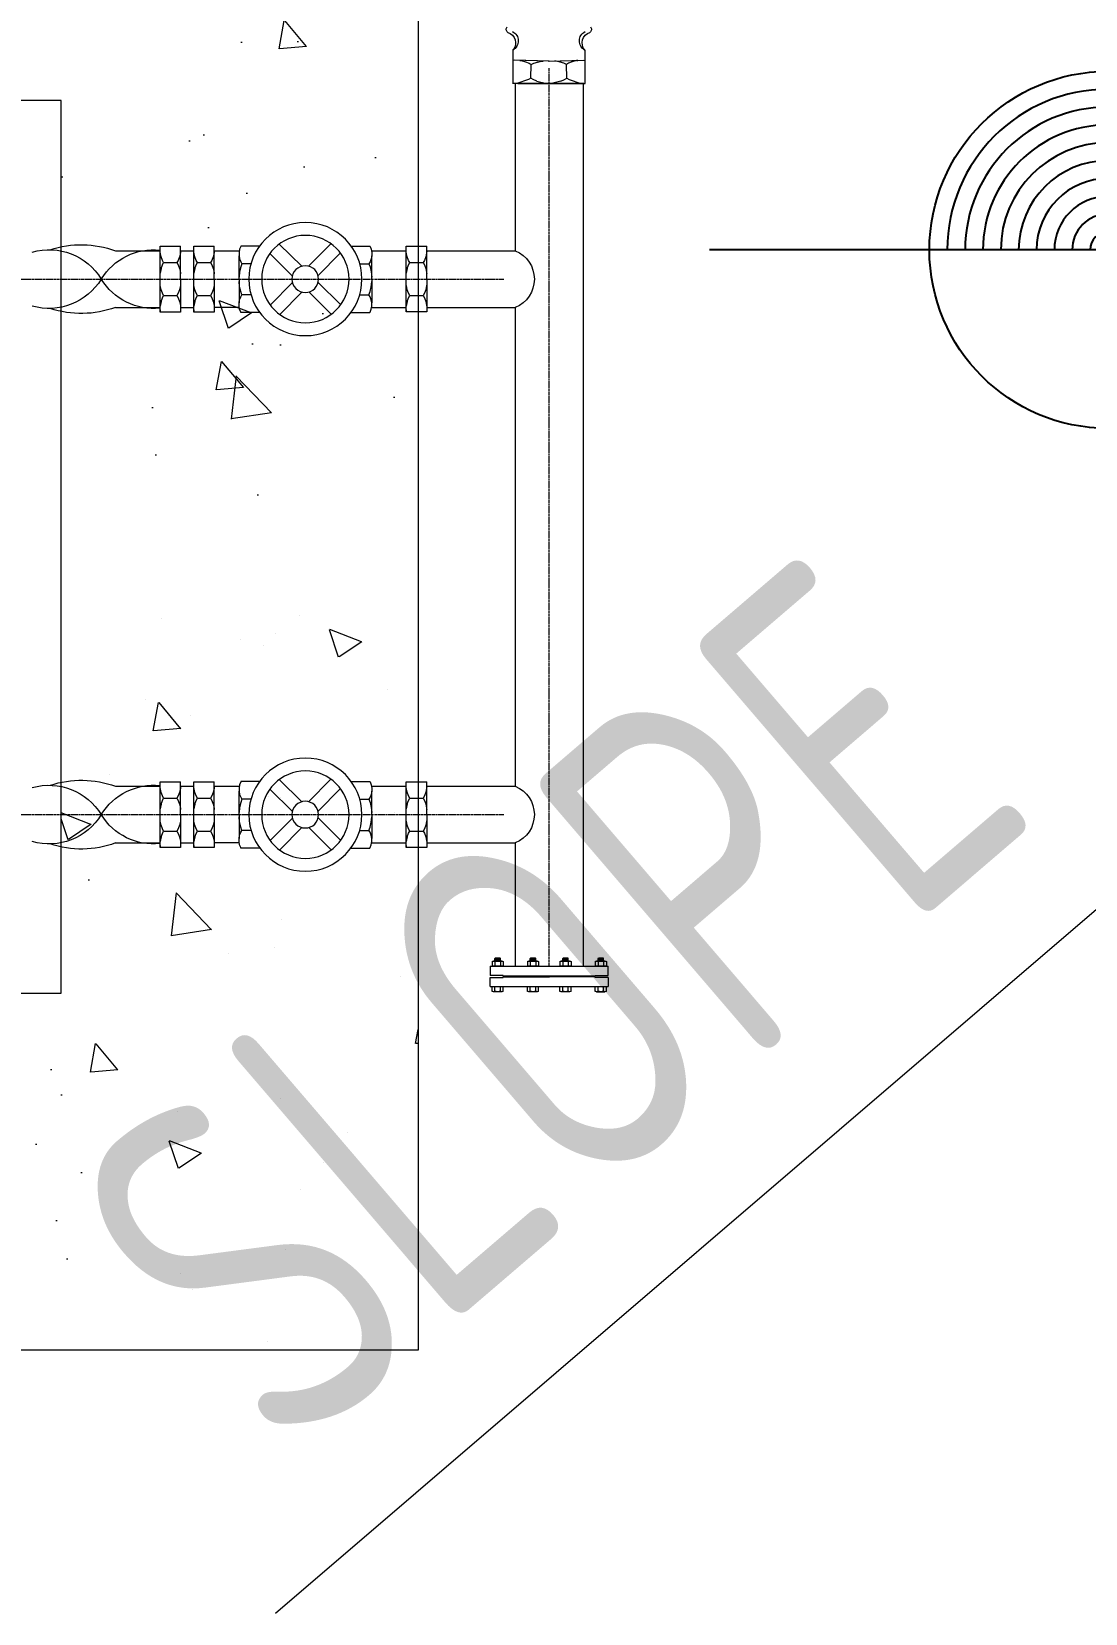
# Model space of a CAD drawing. Header units: millimetres. Extents: x -8913 to 62688, y -13000 to 43000.
# Drawn here: x 1201 to 1791, y 26848 to 27734 of the extents above; entities that cross this region are included whole.
import ezdxf

# ---------------------------------------------------------------- set-up
doc = ezdxf.new("R2010")
doc.units = ezdxf.units.MM
doc.header["$MEASUREMENT"] = 0
doc.linetypes.add('1735 X DT-5BR-GFP-Ext$0$C_CENTER_L', pattern=[2, 1.25, -0.25, 0.25, -0.25])
doc.linetypes.add('1735 X DT-5BR-GFP-Ext$0$CENTER', pattern=[2, 1.25, -0.25, 0.25, -0.25])
doc.layers.add('0 - Text mep', color=251, linetype='Continuous')
for name, color, linetype, lineweight in [('1735 X DT-5BR-GFP-Ext$0$MEP', 8, 'Continuous', 0), ('W--ELE-1', 2, 'Continuous', 25), ('Z--X-REF', 7, 'Continuous', 0)]:
    doc.layers.add(name, color=color, linetype=linetype, lineweight=lineweight)
doc.styles.add('ARIAL', font='swiss.ttf')
doc.styles.add('ISO', font='isocp2.shx', dxfattribs={"width": 0.8})
doc.dimstyles.new('A&B DIM', dxfattribs={"dimtxt": 250, "dimasz": 250, "dimexe": 100, "dimexo": 100, "dimgap": 0, "dimtad": 0, "dimdec": 0, "dimzin": 12, "dimdsep": 46, "dimtxsty": 'ARIAL', "dimcen": 0, "dimdle": 100, "dimclrd": 11, "dimclre": 11, "dimclrt": 7, "dimadec": 0, "dimazin": 0, "dimtfac": 1, "dimtdec": 0, "dimtmove": 1, "dimatfit": 2, "dimfxl": 1, "dimtvp": 0.75, "dimtolj": 1, "dimtzin": 12, "dimlwd": 18, "dimlwe": 18, "dimarcsym": 0})

# ---------------------------------------------------------------- blocks, each defined once
blk = doc.blocks.new('Lvl-plan-50sc-old')
at = {"layer": 'W--ELE-1', "color": 1}
for p, q in [((22.25, 211.11), (22.25, -67.86)), ((583, 71.62), (-117.23, 71.62))]:
    blk.add_line(p, q, dxfattribs=at)
blk.add_circle((22.25, 71.62), 62.5, dxfattribs=at)
for radius, start, end in [(56.25, 90, 180), (50, 90, 180), (43.75, 90, 180), (37.5, 90, 180), (31.25, 90, 180), (25, 90, 180), (18.75, 90, 180), (12.5, 90, 180), (6.25, 90, 180), (56.25, 270, 0), (50, 270, 0), (43.75, 270, 0), (37.5, 270, 0), (31.25, 270, 0), (25, 270, 0), (18.75, 270, 0), (12.5, 270, 0), (6.25, 270, 0)]:
    blk.add_arc((22.25, 71.62), radius, start, end, dxfattribs=at)
at = {"layer": 'W--ELE-1', "style": 'ISO', "width": 0.75}
for tag, p in [('LEVEL', (166.22, 92.64)), ('FLOOR', (166.22, -74.14))]:
    blk.add_attdef(tag, p, '', height=125, dxfattribs=at)
blk = doc.blocks.new('1735 X DT-5BR-GFP-Ext$0$A$C2E124A96')
for p, q in [((33.11, 0), (-33.11, 0)), ((-32.01, 2.52), (-32.01, 0.23)), ((-31.23, 2.76), (-26.56, 2.76)), ((-30.45, 4.32), (-30.17, 4.61)), ((-30.45, 2.76), (-30.45, 4.32)), ((-27.34, 4.32), (-30.45, 4.32)), ((-27.34, 3.81), (-30.45, 3.81)), ((-27.34, 3.31), (-30.45, 3.31)), ((-27.34, 2.8), (-30.45, 2.8)), ((-30.45, 2.52), (-30.45, 0.23)), ((-27.63, 4.61), (-30.17, 4.61)), ((-27.63, 4.07), (-30.17, 4.07)), ((-27.63, 3.56), (-30.17, 3.56)), ((-27.63, 3.05), (-30.17, 3.05)), ((-27.34, 4.32), (-27.63, 4.61)), ((-27.34, 2.76), (-27.34, 4.32)), ((-27.34, 2.52), (-27.34, 0.23)), ((-25.79, 2.52), (-25.79, 0.23)), ((-12.22, 2.52), (-12.22, 0.23)), ((-11.44, 2.76), (-6.77, 2.76)), ((-10.66, 4.32), (-10.38, 4.61)), ((-7.55, 4.32), (-10.66, 4.32)), ((-10.66, 2.76), (-10.66, 4.32)), ((-7.55, 3.81), (-10.66, 3.81)), ((-7.55, 3.31), (-10.66, 3.31)), ((-7.55, 2.8), (-10.66, 2.8)), ((-10.66, 2.52), (-10.66, 0.23)), ((-7.84, 4.61), (-10.38, 4.61)), ((-7.84, 4.07), (-10.37, 4.07)), ((-7.84, 3.56), (-10.37, 3.56)), ((-7.84, 3.05), (-10.37, 3.05)), ((-7.55, 4.32), (-7.84, 4.61)), ((-7.55, 2.76), (-7.55, 4.32)), ((-7.55, 2.52), (-7.55, 0.23)), ((-5.99, 2.52), (-5.99, 0.23)), ((5.99, 2.52), (5.99, 0.23)), ((6.77, 2.76), (11.44, 2.76)), ((7.55, 4.32), (7.84, 4.61)), ((10.66, 4.32), (7.55, 4.32)), ((7.55, 2.76), (7.55, 4.32)), ((10.66, 3.81), (7.55, 3.81)), ((10.66, 3.31), (7.55, 3.31)), ((10.66, 2.8), (7.55, 2.8)), ((7.55, 2.52), (7.55, 0.23)), ((10.38, 4.61), (7.84, 4.61)), ((10.37, 4.07), (7.84, 4.07)), ((10.37, 3.56), (7.84, 3.56)), ((10.37, 3.05), (7.84, 3.05)), ((10.66, 4.32), (10.38, 4.61)), ((10.66, 2.76), (10.66, 4.32)), ((10.66, 2.52), (10.66, 0.23)), ((12.22, 2.52), (12.22, 0.23)), ((25.78, 2.52), (25.78, 0.23)), ((26.56, 2.76), (31.23, 2.76)), ((26.56, 0), (31.23, 0)), ((27.34, 4.32), (27.63, 4.61)), ((27.34, 2.76), (27.34, 4.32)), ((30.45, 4.32), (27.34, 4.32)), ((30.45, 3.81), (27.34, 3.81)), ((30.45, 3.31), (27.34, 3.31)), ((30.45, 2.8), (27.34, 2.8)), ((27.34, 2.52), (27.34, 0.23)), ((30.17, 4.61), (27.63, 4.61)), ((30.16, 4.07), (27.63, 4.07)), ((30.16, 3.56), (27.63, 3.56)), ((30.16, 3.05), (27.63, 3.05)), ((30.45, 4.32), (30.17, 4.61)), ((30.45, 2.76), (30.45, 4.32)), ((30.45, 2.52), (30.45, 0.23)), ((32.01, 2.52), (32.01, 0.23)), ((33.11, 0), (33.11, -5.26)), ((-25.76, 0), (-33.11, 0)), ((-33.11, -5.26), (-33.11, 0)), ((-25.75, -5.26), (-33.11, -5.26)), ((-33.11, -6.43), (-25.75, -6.43)), ((-33.11, -6.43), (-33.11, -11.49)), ((-31.23, 0), (-26.56, 0)), ((-25.75, -5.65), (-25.75, -5.26)), ((-25.75, -5.65), (-0.16, -5.65)), ((-0.16, -5.65), (-25.75, -5.65)), ((-25.75, -6.04), (-0.16, -6.04)), ((-25.75, -6.43), (-25.75, -6.04)), ((-11.44, 0), (-6.77, 0)), ((-0.16, -5.65), (25.78, -5.65)), ((25.78, -6.04), (-0.16, -6.04)), ((6.77, 0), (11.44, 0)), ((25.78, -5.65), (25.78, -5.26)), ((25.78, -5.26), (33.11, -5.26)), ((25.78, -6.43), (25.78, -6.04)), ((33.11, -6.43), (25.78, -6.43)), ((33.11, -11.49), (33.11, -6.43)), ((-0.16, -11.49), (-33.11, -11.49)), ((-32.01, -14.13), (-32.01, -11.49)), ((-26.56, -14.36), (-31.23, -14.36)), ((-30.45, -14.13), (-30.45, -11.49)), ((-27.34, -14.13), (-27.34, -11.49)), ((-25.78, -14.13), (-25.78, -11.49)), ((-12.22, -14.13), (-12.22, -11.49)), ((-11.44, -14.36), (-6.77, -14.36)), ((-10.66, -14.13), (-10.66, -11.49)), ((-7.55, -14.13), (-7.55, -11.49)), ((-5.99, -14.13), (-5.99, -11.49)), ((33.11, -11.49), (-0.16, -11.49)), ((5.99, -14.13), (5.99, -11.49)), ((6.77, -14.36), (11.44, -14.36)), ((7.55, -14.13), (7.55, -11.49)), ((10.66, -14.13), (10.66, -11.49)), ((12.22, -14.13), (12.22, -11.49)), ((25.78, -14.13), (25.78, -11.49)), ((26.56, -14.36), (31.23, -14.36)), ((27.34, -14.13), (27.34, -11.49)), ((30.45, -14.13), (30.45, -11.49)), ((32.01, -14.13), (32.01, -11.49))]:
    blk.add_line(p, q)
for centre, radius, start, end in [((-31.23, 1.34), 1.42, 56.68006, 123.32007), ((-31.23, 1.42), 1.42, 236.68006, 303.32007), ((-28.9, -2.56), 5.32, 72.98037, 107.01978), ((-28.9, 5.32), 5.32, 252.98037, 287.01978), ((-26.56, 1.34), 1.42, 56.68006, 123.32007), ((-26.56, 1.42), 1.42, 236.68006, 303.32007), ((-26.56, 1.42), 1.42, 236.68006, 296.56903), ((-11.44, 1.34), 1.42, 56.68006, 123.32007), ((-11.44, 1.42), 1.42, 236.68006, 303.32007), ((-9.11, -2.56), 5.32, 72.98037, 107.01978), ((-9.11, 5.32), 5.32, 252.98037, 287.01978), ((-6.77, 1.34), 1.42, 56.68006, 123.32007), ((-6.77, 1.42), 1.42, 236.68006, 303.32007), ((6.77, 1.34), 1.42, 56.68006, 123.32007), ((6.77, 1.42), 1.42, 236.68006, 303.32007), ((9.11, -2.56), 5.32, 72.98037, 107.01978), ((9.11, 5.32), 5.32, 252.98037, 287.01978), ((11.44, 1.34), 1.42, 56.68006, 123.32007), ((11.44, 1.42), 1.42, 236.68006, 303.32007), ((26.56, 1.34), 1.42, 56.68006, 123.32007), ((26.56, 1.42), 1.42, 236.68006, 303.32007), ((28.9, -2.56), 5.32, 72.98037, 107.01978), ((28.9, 5.32), 5.32, 252.98037, 287.01978), ((31.23, 1.34), 1.42, 56.68006, 123.32007), ((31.23, 1.42), 1.42, 236.68006, 303.32007), ((-31.23, -12.94), 1.42, 236.68006, 303.32007), ((-28.9, -9.04), 5.32, 252.98043, 287.01978), ((-26.56, -12.94), 1.42, 236.68006, 303.32007), ((-11.44, -12.94), 1.42, 236.68006, 303.32007), ((-9.11, -9.04), 5.32, 252.98037, 287.01978), ((-6.77, -12.94), 1.42, 236.68006, 303.32007), ((6.77, -12.94), 1.42, 236.68006, 303.32007), ((9.11, -9.04), 5.32, 252.98037, 287.01978), ((11.44, -12.94), 1.42, 236.68006, 303.32007), ((26.56, -12.94), 1.42, 236.68006, 303.32007), ((28.9, -9.04), 5.32, 252.98037, 287.01978), ((31.23, -12.94), 1.42, 236.68006, 303.32007)]:
    blk.add_arc(centre, radius, start, end)
blk = doc.blocks.new('1735 X DT-5BR-GFP-Ext$0$A$C79553CD1')
at = {"layer": '1735 X DT-5BR-GFP-Ext$0$MEP', "transparency": 33554681}
h = blk.add_hatch(dxfattribs=at)
h.set_pattern_fill('AR-CONC', color=256)
h.set_pattern_definition([(50, (7e-07, -25), (182.185, -15.939), [19.05, -209.55]), (355, (7e-07, -25), (-35.243, 191.057), [15.24, -167.64]), (100.451, (15.18, -26.33), (146.941, 175.118), [16.19, -178.09]), (46.184, (2e-07, 25.8), (271.08, -42.042), [28.575, -314.325]), (96.636, (22.6, 22.3), (237.404, 247.426), [24.285, -267.136]), (351.184, (2e-07, 25.8), (237.404, 247.426), [22.86, -251.46]), (21, (25.4, 13.1), (151.614, -102.265), [19.05, -209.55]), (326, (25.4, 13.1), (61.802, 184.188), [15.24, -167.64]), (71.451, (38.03, 4.57), (213.416, 81.923), [16.19, -178.09]), (37.5, (7e-07, -25.004), (3.0886, 84.555), [0, -165.608, 0, -170.18, 0, -168.275]), (7.5, (7e-07, -25), (66.8197, 100.1806), [0, -97.028, 0, -161.798, 0, -64.135]), (327.5, (-56.64, -25.004), (135.5906, -5.7287), [0, -63.5, 0, -198.12, 0, -262.89]), (317.5, (-82.04, -25), (148.129, 25.426), [0, -82.55, 0, -131.572, 0, -186.69])])
edge = h.paths.add_edge_path(flags=16)
edge.add_line((-800, -175), (-200, -175))
edge.add_line((-200, -175), (-200, -675))
edge.add_line((-200, -675), (-800, -675))
edge.add_line((-800, -675), (-800, -175))
edge = h.paths.add_edge_path()
edge.add_line((0, 25), (-1000, 25))
edge.add_line((-1000, 25), (-1000, -875))
edge.add_line((-1000, -875), (0, -875))
edge.add_line((0, -875), (0, 25))
at = {"layer": '1735 X DT-5BR-GFP-Ext$0$MEP'}
for p, q in [((-1093.39, -146.69), (-1093.39, -165.35)), ((-1053.17, -146.69), (-1053.17, -165.35)), ((-1088.89, -152.49), (-1093.39, -152.37)), ((-1073.51, -152.94), (-1093.39, -152.39)), ((-1073.28, -152.95), (-1092.56, -152.42)), ((-1088.78, -152.57), (-1089.56, -152.47)), ((-1089.55, -152.46), (-1088.76, -152.57)), ((-1088.76, -152.6), (-1086.43, -153.19)), ((-1086.43, -153.19), (-1084.37, -154)), ((-1084.37, -154), (-1083.09, -154.76)), ((-1083.3, -162.45), (-1083.09, -154.76)), ((-1083.09, -154.76), (-1081.77, -154.08)), ((-1081.77, -154.08), (-1079.67, -153.38)), ((-1079.67, -153.38), (-1077.31, -152.92)), ((-1077.31, -152.92), (-1076.52, -152.86)), ((-1073.51, -152.94), (-1073.28, -152.95)), ((-1073.28, -152.95), (-1053.99, -152.42)), ((-1073.05, -152.94), (-1073.28, -152.95)), ((-1073.05, -152.94), (-1053.17, -152.39)), ((-1069.25, -152.92), (-1070.04, -152.86)), ((-1066.89, -153.38), (-1069.25, -152.92)), ((-1064.79, -154.08), (-1066.89, -153.38)), ((-1063.46, -154.76), (-1064.79, -154.08)), ((-1062.18, -154), (-1063.46, -154.76)), ((-1063.25, -162.45), (-1063.46, -154.76)), ((-1060.12, -153.19), (-1062.18, -154)), ((-1057.79, -152.6), (-1060.12, -153.19)), ((-1057.01, -152.46), (-1057.79, -152.57)), ((-1057.78, -152.57), (-1056.99, -152.47)), ((-1057.67, -152.49), (-1053.17, -152.37)), ((-1073.28, -165.35), (-1093.39, -165.35)), ((-1092.97, -165.35), (-1052.97, -165.35)), ((-1073.28, -165.35), (-1092.92, -165.35)), ((-1084.62, -163.14), (-1091.28, -165.35)), ((-1090.59, -165.35), (-1073.28, -165.35)), ((-1083.3, -162.45), (-1084.62, -163.14)), ((-1082.02, -163.21), (-1083.3, -162.45)), ((-1079.96, -164.02), (-1082.02, -163.21)), ((-1079.96, -164.02), (-1074.68, -165.35)), ((-1073.28, -165.35), (-1053.17, -165.35)), ((-1073.28, -165.35), (-1053.64, -165.35)), ((-1055.97, -165.35), (-1073.28, -165.35)), ((-1066.59, -164.02), (-1071.88, -165.35)), ((-1066.59, -164.02), (-1064.53, -163.21)), ((-1064.53, -163.21), (-1063.25, -162.45)), ((-1063.25, -162.45), (-1061.93, -163.14)), ((-1061.93, -163.14), (-1055.27, -165.35)), ((-1004.85, -274.97), (-1004.85, -256.52)), ((-1004.85, -274.97), (-1004.85, -256.52)), ((-993.37, -293.41), (-993.37, -256.52)), ((-993.37, -293.41), (-993.37, -256.52)), ((-938.65, -267.76), (-951.07, -255.2)), ((-934.81, -267.78), (-922.24, -255.35)), ((-885.79, -274.99), (-885.79, -256.55)), ((-885.79, -274.99), (-885.79, -256.55)), ((-874.31, -293.44), (-874.31, -256.55)), ((-874.31, -293.44), (-874.31, -256.55)), ((-866.9, -274.99), (-866.9, -256.55)), ((-866.9, -274.99), (-866.9, -256.55)), ((-855.42, -293.44), (-855.42, -256.55)), ((-855.42, -293.44), (-855.42, -256.55)), ((-1002.84, -265.74), (-1003.53, -267)), ((-1002.84, -265.74), (-1003.53, -267)), ((-994.69, -267), (-995.39, -265.74)), ((-994.69, -267), (-995.39, -265.74)), ((-974, -275.08), (-974, -261.88)), ((-973.07, -265.29), (-972.42, -266.36)), ((-943.99, -273.03), (-956.42, -260.46)), ((-929.54, -273.11), (-916.98, -260.69)), ((-900.6, -265.29), (-901.25, -266.36)), ((-899.68, -275.08), (-899.68, -261.88)), ((-883.77, -265.77), (-884.47, -267.03)), ((-883.77, -265.77), (-884.47, -267.03)), ((-875.63, -267.03), (-876.33, -265.77)), ((-875.63, -267.03), (-876.33, -265.77)), ((-864.88, -265.77), (-865.58, -267.03)), ((-864.88, -265.77), (-865.58, -267.03)), ((-856.74, -267.03), (-857.44, -265.77)), ((-856.74, -267.03), (-857.44, -265.77)), ((-1004.77, -271.29), (-1004.85, -272.05)), ((-1004.77, -271.29), (-1004.85, -272.05)), ((-1004.27, -269.02), (-1004.77, -271.29)), ((-1004.27, -269.02), (-1004.77, -271.29)), ((-1003.53, -267), (-1004.27, -269.02)), ((-1003.53, -267), (-1004.27, -269.02)), ((-993.96, -269.02), (-994.69, -267)), ((-993.96, -269.02), (-994.69, -267)), ((-993.96, -269.02), (-993.37, -271.65)), ((-993.96, -269.02), (-993.37, -271.65)), ((-973.68, -270.9), (-974, -273.84)), ((-973.07, -268.16), (-973.68, -270.9)), ((-972.42, -266.36), (-973.07, -268.16)), ((-967.33, -266.36), (-972.42, -266.36)), ((-906.34, -266.36), (-901.25, -266.36)), ((-901.25, -266.36), (-900.6, -268.16)), ((-900.6, -268.16), (-899.99, -270.9)), ((-899.99, -270.9), (-899.68, -273.84)), ((-885.71, -271.32), (-885.79, -272.08)), ((-885.71, -271.32), (-885.79, -272.08)), ((-885.2, -269.04), (-885.71, -271.32)), ((-885.2, -269.04), (-885.71, -271.32)), ((-884.47, -267.03), (-885.2, -269.04)), ((-884.47, -267.03), (-885.2, -269.04)), ((-874.9, -269.04), (-875.63, -267.03)), ((-874.9, -269.04), (-875.63, -267.03)), ((-874.9, -269.04), (-874.31, -271.68)), ((-874.9, -269.04), (-874.31, -271.68)), ((-866.82, -271.32), (-866.9, -272.08)), ((-866.82, -271.32), (-866.9, -272.08)), ((-866.31, -269.04), (-866.82, -271.32)), ((-866.31, -269.04), (-866.82, -271.32)), ((-865.58, -267.03), (-866.31, -269.04)), ((-865.58, -267.03), (-866.31, -269.04)), ((-856.01, -269.04), (-856.74, -267.03)), ((-856.01, -269.04), (-856.74, -267.03)), ((-856.01, -269.04), (-855.42, -271.68)), ((-856.01, -269.04), (-855.42, -271.68)), ((-1004.85, -274.97), (-1004.85, -289.84)), ((-1004.85, -274.97), (-1004.85, -289.84)), ((-1004.85, -277.88), (-1004.77, -278.64)), ((-1004.85, -277.88), (-1004.77, -278.64)), ((-1004.77, -278.64), (-1004.27, -280.92)), ((-1004.77, -278.64), (-1004.27, -280.92)), ((-1004.27, -280.92), (-1003.53, -282.93)), ((-1004.27, -280.92), (-1003.53, -282.93)), ((-1003.53, -282.93), (-1002.84, -284.19)), ((-1003.53, -282.93), (-1002.84, -284.19)), ((-995.39, -284.19), (-994.69, -282.93)), ((-995.39, -284.19), (-994.69, -282.93)), ((-994.69, -282.93), (-993.96, -280.92)), ((-994.69, -282.93), (-993.96, -280.92)), ((-993.96, -280.92), (-993.45, -278.64)), ((-993.96, -280.92), (-993.45, -278.64)), ((-974, -275.08), (-974, -288.28)), ((-973.68, -279.25), (-974, -276.32)), ((-973.07, -282), (-973.68, -279.25)), ((-972.42, -283.79), (-973.07, -282)), ((-944.01, -276.87), (-956.57, -289.29)), ((-938.74, -282.21), (-951.31, -294.64)), ((-934.89, -282.23), (-922.47, -294.79)), ((-929.56, -276.96), (-917.13, -289.53)), ((-901.25, -283.79), (-900.6, -282)), ((-900.6, -282), (-899.99, -279.25)), ((-899.99, -279.25), (-899.68, -276.32)), ((-899.68, -275.08), (-899.68, -288.28)), ((-885.79, -274.99), (-885.79, -289.87)), ((-885.79, -274.99), (-885.79, -289.87)), ((-885.79, -277.91), (-885.71, -278.67)), ((-885.79, -277.91), (-885.71, -278.67)), ((-885.71, -278.67), (-885.2, -280.94)), ((-885.71, -278.67), (-885.2, -280.94)), ((-885.2, -280.94), (-884.47, -282.96)), ((-885.2, -280.94), (-884.47, -282.96)), ((-884.47, -282.96), (-883.77, -284.22)), ((-884.47, -282.96), (-883.77, -284.22)), ((-876.33, -284.22), (-875.63, -282.96)), ((-876.33, -284.22), (-875.63, -282.96)), ((-875.63, -282.96), (-874.9, -280.94)), ((-875.63, -282.96), (-874.9, -280.94)), ((-874.9, -280.94), (-874.39, -278.67)), ((-874.9, -280.94), (-874.39, -278.67)), ((-866.9, -274.99), (-866.9, -289.87)), ((-866.9, -274.99), (-866.9, -289.87)), ((-866.9, -277.91), (-866.82, -278.67)), ((-866.9, -277.91), (-866.82, -278.67)), ((-866.82, -278.67), (-866.31, -280.94)), ((-866.82, -278.67), (-866.31, -280.94)), ((-866.31, -280.94), (-865.58, -282.96)), ((-866.31, -280.94), (-865.58, -282.96)), ((-865.58, -282.96), (-864.88, -284.22)), ((-865.58, -282.96), (-864.88, -284.22)), ((-857.44, -284.22), (-856.74, -282.96)), ((-857.44, -284.22), (-856.74, -282.96)), ((-856.74, -282.96), (-856.01, -280.94)), ((-856.74, -282.96), (-856.01, -280.94)), ((-856.01, -280.94), (-855.5, -278.67)), ((-856.01, -280.94), (-855.5, -278.67)), ((-993.37, -593.42), (-993.37, -556.53)), ((-993.37, -593.42), (-993.37, -556.53)), ((-874.31, -593.44), (-874.31, -556.56)), ((-874.31, -593.44), (-874.31, -556.56)), ((-855.42, -593.44), (-855.42, -556.56)), ((-855.42, -593.44), (-855.42, -556.56)), ((-1004.85, -574.97), (-1004.85, -589.85)), ((-1004.85, -574.97), (-1004.85, -589.85)), ((-974, -575.09), (-974, -588.29)), ((-899.68, -575.09), (-899.68, -588.29)), ((-885.79, -575), (-885.79, -589.87)), ((-885.79, -575), (-885.79, -589.87)), ((-866.9, -575), (-866.9, -589.87)), ((-866.9, -575), (-866.9, -589.87)), ((-944.01, -576.88), (-956.57, -589.3)), ((-929.56, -576.96), (-917.13, -589.53))]:
    blk.add_line(p, q, dxfattribs=at)
at = {"layer": '1735 X DT-5BR-GFP-Ext$0$MEP', "linetype": '1735 X DT-5BR-GFP-Ext$0$CENTER'}
for p, q in [((-1073.49, -659.86), (-1073.49, -156.77)), ((-269.68, -274.99), (-1048, -274.99)), ((-269.68, -575), (-1048, -575))]:
    blk.add_line(p, q, dxfattribs=at)
at = {"layer": '1735 X DT-5BR-GFP-Ext$0$MEP', "linetype": '1735 X DT-5BR-GFP-Ext$0$C_CENTER_L'}
for q in [(-1093.59, -165.35), (-1052.97, -165.35)]:
    blk.add_line((-1073.28, -165.35), q, dxfattribs=at)
at = {"layer": '1735 X DT-5BR-GFP-Ext$0$MEP', "linetype": 'Continuous'}
for p, q in [((-1092.49, -165.35), (-1092.49, -659.86)), ((-1054.49, -165.35), (-1054.49, -259.12)), ((-993.37, -256.52), (-1004.85, -256.52)), ((-993.37, -256.52), (-1004.85, -256.52)), ((-993.37, -257.71), (-993.37, -256.52)), ((-993.37, -257.71), (-993.37, -256.52)), ((-973.07, -256.67), (-973.68, -258.31)), ((-972.95, -256.47), (-973.07, -256.67)), ((-962.55, -256.47), (-972.95, -256.47)), ((-911.12, -256.47), (-900.72, -256.47)), ((-900.72, -256.47), (-900.6, -256.67)), ((-900.6, -256.67), (-899.99, -258.31)), ((-874.31, -256.55), (-885.79, -256.55)), ((-874.31, -256.55), (-885.79, -256.55)), ((-874.31, -257.74), (-874.31, -256.55)), ((-874.31, -257.74), (-874.31, -256.55)), ((-855.42, -256.55), (-866.9, -256.55)), ((-855.42, -256.55), (-866.9, -256.55)), ((-855.42, -257.74), (-855.42, -256.55)), ((-855.42, -257.74), (-855.42, -256.55)), ((-1004.85, -259.09), (-1054.49, -259.11)), ((-1004.85, -259.44), (-1004.77, -260.2)), ((-1004.85, -259.44), (-1004.77, -260.2)), ((-1004.77, -260.2), (-1004.27, -262.47)), ((-1004.77, -260.2), (-1004.27, -262.47)), ((-1004.27, -262.47), (-1003.53, -264.49)), ((-1004.27, -262.47), (-1003.53, -264.49)), ((-1003.53, -264.49), (-1002.84, -265.74)), ((-1003.53, -264.49), (-1002.84, -265.74)), ((-995.39, -265.74), (-1002.84, -265.74)), ((-995.39, -265.74), (-1002.84, -265.74)), ((-995.39, -265.74), (-994.69, -264.49)), ((-995.39, -265.74), (-994.69, -264.49)), ((-994.69, -264.49), (-993.96, -262.47)), ((-994.69, -264.49), (-993.96, -262.47)), ((-993.96, -262.47), (-993.37, -259.84)), ((-993.96, -262.47), (-993.37, -259.84)), ((-973.82, -259.09), (-993.37, -259.09)), ((-973.68, -258.31), (-974, -260.07)), ((-974, -260.07), (-974, -261.88)), ((-974, -261.88), (-973.68, -263.64)), ((-973.68, -263.64), (-973.07, -265.29)), ((-899.99, -263.64), (-900.6, -265.29)), ((-899.99, -258.31), (-899.68, -260.07)), ((-899.68, -261.88), (-899.99, -263.64)), ((-885.79, -259.12), (-899.85, -259.12)), ((-899.68, -260.07), (-899.68, -261.88)), ((-885.79, -259.12), (-897.47, -259.12)), ((-885.79, -259.12), (-897.47, -259.12)), ((-885.79, -259.47), (-885.71, -260.23)), ((-885.79, -259.47), (-885.71, -260.23)), ((-885.71, -260.23), (-885.2, -262.5)), ((-885.71, -260.23), (-885.2, -262.5)), ((-885.2, -262.5), (-884.47, -264.51)), ((-885.2, -262.5), (-884.47, -264.51)), ((-884.47, -264.51), (-883.77, -265.77)), ((-884.47, -264.51), (-883.77, -265.77)), ((-876.33, -265.77), (-883.77, -265.77)), ((-876.33, -265.77), (-883.77, -265.77)), ((-876.33, -265.77), (-875.63, -264.51)), ((-876.33, -265.77), (-875.63, -264.51)), ((-875.63, -264.51), (-874.9, -262.5)), ((-875.63, -264.51), (-874.9, -262.5)), ((-874.9, -262.5), (-874.31, -259.86)), ((-874.9, -262.5), (-874.31, -259.86)), ((-866.9, -259.12), (-874.31, -259.12)), ((-866.9, -259.12), (-874.31, -259.12)), ((-867.52, -259.12), (-874.23, -259.12)), ((-867.52, -259.12), (-874.23, -259.12)), ((-866.9, -259.47), (-866.82, -260.23)), ((-866.9, -259.47), (-866.82, -260.23)), ((-866.82, -260.23), (-866.31, -262.5)), ((-866.82, -260.23), (-866.31, -262.5)), ((-866.31, -262.5), (-865.58, -264.51)), ((-866.31, -262.5), (-865.58, -264.51)), ((-865.58, -264.51), (-864.88, -265.77)), ((-865.58, -264.51), (-864.88, -265.77)), ((-857.44, -265.77), (-864.88, -265.77)), ((-857.44, -265.77), (-864.88, -265.77)), ((-857.44, -265.77), (-856.74, -264.51)), ((-857.44, -265.77), (-856.74, -264.51)), ((-856.74, -264.51), (-856.01, -262.5)), ((-856.74, -264.51), (-856.01, -262.5)), ((-856.01, -262.5), (-855.42, -259.86)), ((-856.01, -262.5), (-855.42, -259.86)), ((-830.45, -259.12), (-855.42, -259.12)), ((-830.45, -259.12), (-855.42, -259.12)), ((-1004.85, -290.87), (-1054.49, -290.87)), ((-1054.49, -290.87), (-1054.49, -559.12)), ((-1004.77, -289.73), (-1004.85, -290.49)), ((-1004.77, -289.73), (-1004.85, -290.49)), ((-1004.85, -289.84), (-1004.85, -293.41)), ((-1004.85, -289.84), (-1004.85, -293.41)), ((-1004.27, -287.46), (-1004.77, -289.73)), ((-1004.27, -287.46), (-1004.77, -289.73)), ((-1003.53, -285.45), (-1004.27, -287.46)), ((-1003.53, -285.45), (-1004.27, -287.46)), ((-1002.84, -284.19), (-1003.53, -285.45)), ((-1002.84, -284.19), (-1003.53, -285.45)), ((-995.39, -284.19), (-1002.84, -284.19)), ((-995.39, -284.19), (-1002.84, -284.19)), ((-994.69, -285.45), (-995.39, -284.19)), ((-994.69, -285.45), (-995.39, -284.19)), ((-993.96, -287.46), (-994.69, -285.45)), ((-993.96, -287.46), (-994.69, -285.45)), ((-993.96, -287.46), (-993.37, -290.1)), ((-993.96, -287.46), (-993.37, -290.1)), ((-973.86, -290.84), (-993.37, -290.84)), ((-993.37, -292.22), (-993.37, -293.41)), ((-993.37, -292.22), (-993.37, -293.41)), ((-974, -288.28), (-973.68, -286.52)), ((-974, -290.08), (-974, -288.28)), ((-973.68, -291.84), (-974, -290.08)), ((-973.68, -286.52), (-973.07, -284.87)), ((-973.07, -293.49), (-973.68, -291.84)), ((-973.07, -284.87), (-972.42, -283.79)), ((-967.28, -283.79), (-972.42, -283.79)), ((-906.39, -283.79), (-901.25, -283.79)), ((-900.6, -284.87), (-901.25, -283.79)), ((-899.99, -286.52), (-900.6, -284.87)), ((-900.6, -293.49), (-899.99, -291.84)), ((-899.68, -288.28), (-899.99, -286.52)), ((-899.99, -291.84), (-899.68, -290.08)), ((-899.82, -290.87), (-885.79, -290.87)), ((-899.68, -290.08), (-899.68, -288.28)), ((-885.71, -289.76), (-885.79, -290.52)), ((-885.71, -289.76), (-885.79, -290.52)), ((-885.79, -289.87), (-885.79, -293.44)), ((-885.79, -289.87), (-885.79, -293.44)), ((-885.2, -287.49), (-885.71, -289.76)), ((-885.2, -287.49), (-885.71, -289.76)), ((-884.47, -285.47), (-885.2, -287.49)), ((-884.47, -285.47), (-885.2, -287.49)), ((-883.77, -284.22), (-884.47, -285.47)), ((-883.77, -284.22), (-884.47, -285.47)), ((-876.33, -284.22), (-883.77, -284.22)), ((-876.33, -284.22), (-883.77, -284.22)), ((-875.63, -285.47), (-876.33, -284.22)), ((-875.63, -285.47), (-876.33, -284.22)), ((-874.9, -287.49), (-875.63, -285.47)), ((-874.9, -287.49), (-875.63, -285.47)), ((-874.9, -287.49), (-874.31, -290.12)), ((-874.9, -287.49), (-874.31, -290.12)), ((-866.9, -290.87), (-874.31, -290.87)), ((-874.31, -292.25), (-874.31, -293.44)), ((-874.31, -292.25), (-874.31, -293.44)), ((-867.52, -290.87), (-874.23, -290.87)), ((-866.82, -289.76), (-866.9, -290.52)), ((-866.82, -289.76), (-866.9, -290.52)), ((-866.9, -289.87), (-866.9, -293.44)), ((-866.9, -289.87), (-866.9, -293.44)), ((-866.31, -287.49), (-866.82, -289.76)), ((-866.31, -287.49), (-866.82, -289.76)), ((-865.58, -285.47), (-866.31, -287.49)), ((-865.58, -285.47), (-866.31, -287.49)), ((-864.88, -284.22), (-865.58, -285.47)), ((-864.88, -284.22), (-865.58, -285.47)), ((-857.44, -284.22), (-864.88, -284.22)), ((-857.44, -284.22), (-864.88, -284.22)), ((-856.74, -285.47), (-857.44, -284.22)), ((-856.74, -285.47), (-857.44, -284.22)), ((-856.01, -287.49), (-856.74, -285.47)), ((-856.01, -287.49), (-856.74, -285.47)), ((-856.01, -287.49), (-855.42, -290.12)), ((-856.01, -287.49), (-855.42, -290.12)), ((-830.45, -290.87), (-855.42, -290.87)), ((-830.45, -290.87), (-855.42, -290.87)), ((-855.42, -292.25), (-855.42, -293.44)), ((-855.42, -292.25), (-855.42, -293.44)), ((-1004.85, -293.41), (-993.37, -293.41)), ((-1004.85, -293.41), (-993.37, -293.41)), ((-972.95, -293.69), (-973.07, -293.49)), ((-962.43, -293.69), (-972.95, -293.69)), ((-911.25, -293.69), (-900.72, -293.69)), ((-900.72, -293.69), (-900.6, -293.49)), ((-885.79, -293.44), (-874.31, -293.44)), ((-885.79, -293.44), (-874.31, -293.44)), ((-866.9, -293.44), (-855.42, -293.44)), ((-866.9, -293.44), (-855.42, -293.44)), ((-1004.85, -574.97), (-1004.85, -556.53)), ((-993.37, -556.53), (-1004.85, -556.53)), ((-1004.85, -574.97), (-1004.85, -556.53)), ((-993.37, -556.53), (-1004.85, -556.53)), ((-993.37, -557.72), (-993.37, -556.53)), ((-993.37, -557.72), (-993.37, -556.53)), ((-973.07, -556.67), (-973.68, -558.32)), ((-972.95, -556.48), (-973.07, -556.67)), ((-962.55, -556.48), (-972.95, -556.48)), ((-938.65, -567.76), (-951.07, -555.2)), ((-934.81, -567.79), (-922.24, -555.36)), ((-911.12, -556.48), (-900.72, -556.48)), ((-900.72, -556.48), (-900.6, -556.67)), ((-900.6, -556.67), (-899.99, -558.32)), ((-885.79, -575), (-885.79, -556.56)), ((-874.31, -556.56), (-885.79, -556.56)), ((-885.79, -575), (-885.79, -556.56)), ((-874.31, -556.56), (-885.79, -556.56)), ((-874.31, -557.75), (-874.31, -556.56)), ((-874.31, -557.75), (-874.31, -556.56)), ((-866.9, -575), (-866.9, -556.56)), ((-855.42, -556.56), (-866.9, -556.56)), ((-866.9, -575), (-866.9, -556.56)), ((-855.42, -556.56), (-866.9, -556.56)), ((-855.42, -557.75), (-855.42, -556.56)), ((-855.42, -557.75), (-855.42, -556.56)), ((-1004.85, -559.1), (-1054.49, -559.12)), ((-1004.85, -559.45), (-1004.77, -560.21)), ((-1004.85, -559.45), (-1004.77, -560.21)), ((-1004.77, -560.21), (-1004.27, -562.48)), ((-1004.77, -560.21), (-1004.27, -562.48)), ((-1004.27, -562.48), (-1003.53, -564.49)), ((-1004.27, -562.48), (-1003.53, -564.49)), ((-1003.53, -567.01), (-1004.27, -569.02)), ((-1003.53, -567.01), (-1004.27, -569.02)), ((-1003.53, -564.49), (-1002.84, -565.75)), ((-1003.53, -564.49), (-1002.84, -565.75)), ((-1002.84, -565.75), (-1003.53, -567.01)), ((-1002.84, -565.75), (-1003.53, -567.01)), ((-995.39, -565.75), (-1002.84, -565.75)), ((-995.39, -565.75), (-1002.84, -565.75)), ((-995.39, -565.75), (-994.69, -564.49)), ((-995.39, -565.75), (-994.69, -564.49)), ((-994.69, -567.01), (-995.39, -565.75)), ((-994.69, -567.01), (-995.39, -565.75)), ((-994.69, -564.49), (-993.96, -562.48)), ((-994.69, -564.49), (-993.96, -562.48)), ((-993.96, -569.02), (-994.69, -567.01)), ((-993.96, -569.02), (-994.69, -567.01)), ((-993.96, -562.48), (-993.37, -559.84)), ((-993.96, -562.48), (-993.37, -559.84)), ((-973.82, -559.1), (-993.37, -559.1)), ((-973.68, -558.32), (-974, -560.08)), ((-974, -560.08), (-974, -561.88)), ((-974, -561.88), (-973.68, -563.65)), ((-974, -575.09), (-974, -561.88)), ((-973.68, -563.65), (-973.07, -565.29)), ((-973.07, -565.29), (-972.42, -566.37)), ((-972.42, -566.37), (-973.07, -568.17)), ((-967.33, -566.37), (-972.42, -566.37)), ((-943.99, -573.04), (-956.42, -560.47)), ((-929.54, -573.12), (-916.98, -560.7)), ((-906.34, -566.37), (-901.25, -566.37)), ((-900.6, -565.29), (-901.25, -566.37)), ((-901.25, -566.37), (-900.6, -568.17)), ((-899.99, -563.65), (-900.6, -565.29)), ((-899.99, -558.32), (-899.68, -560.08)), ((-899.68, -561.88), (-899.99, -563.65)), ((-885.79, -559.12), (-899.85, -559.12)), ((-899.68, -560.08), (-899.68, -561.88)), ((-899.68, -575.09), (-899.68, -561.88)), ((-885.79, -559.12), (-897.47, -559.12)), ((-885.79, -559.12), (-897.47, -559.12)), ((-885.79, -559.47), (-885.71, -560.23)), ((-885.79, -559.47), (-885.71, -560.23)), ((-885.71, -560.23), (-885.2, -562.51)), ((-885.71, -560.23), (-885.2, -562.51)), ((-885.2, -562.51), (-884.47, -564.52)), ((-885.2, -562.51), (-884.47, -564.52)), ((-884.47, -567.04), (-885.2, -569.05)), ((-884.47, -567.04), (-885.2, -569.05)), ((-884.47, -564.52), (-883.77, -565.78)), ((-884.47, -564.52), (-883.77, -565.78)), ((-883.77, -565.78), (-884.47, -567.04)), ((-883.77, -565.78), (-884.47, -567.04)), ((-876.33, -565.78), (-883.77, -565.78)), ((-876.33, -565.78), (-883.77, -565.78)), ((-876.33, -565.78), (-875.63, -564.52)), ((-876.33, -565.78), (-875.63, -564.52)), ((-875.63, -567.04), (-876.33, -565.78)), ((-875.63, -567.04), (-876.33, -565.78)), ((-875.63, -564.52), (-874.9, -562.51)), ((-875.63, -564.52), (-874.9, -562.51)), ((-874.9, -569.05), (-875.63, -567.04)), ((-874.9, -569.05), (-875.63, -567.04)), ((-874.9, -562.51), (-874.31, -559.87)), ((-874.9, -562.51), (-874.31, -559.87)), ((-866.9, -559.12), (-874.31, -559.12)), ((-866.9, -559.12), (-874.31, -559.12)), ((-867.52, -559.12), (-874.23, -559.12)), ((-867.52, -559.12), (-874.23, -559.12)), ((-866.9, -559.47), (-866.82, -560.23)), ((-866.9, -559.47), (-866.82, -560.23)), ((-866.82, -560.23), (-866.31, -562.51)), ((-866.82, -560.23), (-866.31, -562.51)), ((-866.31, -562.51), (-865.58, -564.52)), ((-866.31, -562.51), (-865.58, -564.52)), ((-865.58, -567.04), (-866.31, -569.05)), ((-865.58, -567.04), (-866.31, -569.05)), ((-865.58, -564.52), (-864.88, -565.78)), ((-865.58, -564.52), (-864.88, -565.78)), ((-864.88, -565.78), (-865.58, -567.04)), ((-864.88, -565.78), (-865.58, -567.04)), ((-857.44, -565.78), (-864.88, -565.78)), ((-857.44, -565.78), (-864.88, -565.78)), ((-857.44, -565.78), (-856.74, -564.52)), ((-857.44, -565.78), (-856.74, -564.52)), ((-856.74, -567.04), (-857.44, -565.78)), ((-856.74, -567.04), (-857.44, -565.78)), ((-856.74, -564.52), (-856.01, -562.51)), ((-856.74, -564.52), (-856.01, -562.51)), ((-856.01, -569.05), (-856.74, -567.04)), ((-856.01, -569.05), (-856.74, -567.04)), ((-856.01, -562.51), (-855.42, -559.87)), ((-856.01, -562.51), (-855.42, -559.87)), ((-830.45, -559.12), (-855.42, -559.12)), ((-830.45, -559.12), (-855.42, -559.12)), ((-1004.77, -571.3), (-1004.85, -572.06)), ((-1004.77, -571.3), (-1004.85, -572.06)), ((-1004.27, -569.02), (-1004.77, -571.3)), ((-1004.27, -569.02), (-1004.77, -571.3)), ((-993.96, -569.02), (-993.37, -571.66)), ((-993.96, -569.02), (-993.37, -571.66)), ((-973.68, -570.91), (-974, -573.85)), ((-973.07, -568.17), (-973.68, -570.91)), ((-900.6, -568.17), (-899.99, -570.91)), ((-899.99, -570.91), (-899.68, -573.85)), ((-885.71, -571.32), (-885.79, -572.08)), ((-885.71, -571.32), (-885.79, -572.08)), ((-885.2, -569.05), (-885.71, -571.32)), ((-885.2, -569.05), (-885.71, -571.32)), ((-874.9, -569.05), (-874.31, -571.69)), ((-874.9, -569.05), (-874.31, -571.69)), ((-866.82, -571.32), (-866.9, -572.08)), ((-866.82, -571.32), (-866.9, -572.08)), ((-866.31, -569.05), (-866.82, -571.32)), ((-866.31, -569.05), (-866.82, -571.32)), ((-856.01, -569.05), (-855.42, -571.69)), ((-856.01, -569.05), (-855.42, -571.69)), ((-1004.85, -577.89), (-1004.77, -578.65)), ((-1004.85, -577.89), (-1004.77, -578.65)), ((-1004.77, -578.65), (-1004.27, -580.92)), ((-1004.77, -578.65), (-1004.27, -580.92)), ((-1004.27, -580.92), (-1003.53, -582.94)), ((-1004.27, -580.92), (-1003.53, -582.94)), ((-1003.53, -582.94), (-1002.84, -584.2)), ((-1003.53, -582.94), (-1002.84, -584.2)), ((-1002.84, -584.2), (-1003.53, -585.46)), ((-1002.84, -584.2), (-1003.53, -585.46)), ((-995.39, -584.2), (-1002.84, -584.2)), ((-995.39, -584.2), (-1002.84, -584.2)), ((-995.39, -584.2), (-994.69, -582.94)), ((-995.39, -584.2), (-994.69, -582.94)), ((-994.69, -585.46), (-995.39, -584.2)), ((-994.69, -585.46), (-995.39, -584.2)), ((-994.69, -582.94), (-993.96, -580.92)), ((-994.69, -582.94), (-993.96, -580.92)), ((-993.96, -580.92), (-993.45, -578.65)), ((-993.96, -580.92), (-993.45, -578.65)), ((-973.68, -579.26), (-974, -576.32)), ((-973.07, -582.01), (-973.68, -579.26)), ((-972.42, -583.8), (-973.07, -582.01)), ((-973.07, -584.88), (-972.42, -583.8)), ((-967.28, -583.8), (-972.42, -583.8)), ((-938.74, -582.21), (-951.31, -594.64)), ((-934.89, -582.24), (-922.47, -594.8)), ((-906.39, -583.8), (-901.25, -583.8)), ((-901.25, -583.8), (-900.6, -582.01)), ((-900.6, -584.88), (-901.25, -583.8)), ((-900.6, -582.01), (-899.99, -579.26)), ((-899.99, -579.26), (-899.68, -576.32)), ((-885.79, -577.92), (-885.71, -578.68)), ((-885.79, -577.92), (-885.71, -578.68)), ((-885.71, -578.68), (-885.2, -580.95)), ((-885.71, -578.68), (-885.2, -580.95)), ((-885.2, -580.95), (-884.47, -582.96)), ((-885.2, -580.95), (-884.47, -582.96)), ((-884.47, -582.96), (-883.77, -584.22)), ((-884.47, -582.96), (-883.77, -584.22)), ((-883.77, -584.22), (-884.47, -585.48)), ((-883.77, -584.22), (-884.47, -585.48)), ((-876.33, -584.22), (-883.77, -584.22)), ((-876.33, -584.22), (-883.77, -584.22)), ((-876.33, -584.22), (-875.63, -582.96)), ((-876.33, -584.22), (-875.63, -582.96)), ((-875.63, -585.48), (-876.33, -584.22)), ((-875.63, -585.48), (-876.33, -584.22)), ((-875.63, -582.96), (-874.9, -580.95)), ((-875.63, -582.96), (-874.9, -580.95)), ((-874.9, -580.95), (-874.39, -578.68)), ((-874.9, -580.95), (-874.39, -578.68)), ((-866.9, -577.92), (-866.82, -578.68)), ((-866.9, -577.92), (-866.82, -578.68)), ((-866.82, -578.68), (-866.31, -580.95)), ((-866.82, -578.68), (-866.31, -580.95)), ((-866.31, -580.95), (-865.58, -582.96)), ((-866.31, -580.95), (-865.58, -582.96)), ((-865.58, -582.96), (-864.88, -584.22)), ((-865.58, -582.96), (-864.88, -584.22)), ((-864.88, -584.22), (-865.58, -585.48)), ((-864.88, -584.22), (-865.58, -585.48)), ((-857.44, -584.22), (-864.88, -584.22)), ((-857.44, -584.22), (-864.88, -584.22)), ((-857.44, -584.22), (-856.74, -582.96)), ((-857.44, -584.22), (-856.74, -582.96)), ((-856.74, -585.48), (-857.44, -584.22)), ((-856.74, -585.48), (-857.44, -584.22)), ((-856.74, -582.96), (-856.01, -580.95)), ((-856.74, -582.96), (-856.01, -580.95)), ((-856.01, -580.95), (-855.5, -578.68)), ((-856.01, -580.95), (-855.5, -578.68)), ((-1054.49, -590.88), (-1054.49, -659.86)), ((-1004.85, -590.88), (-1054.49, -590.88)), ((-1004.77, -589.74), (-1004.85, -590.5)), ((-1004.77, -589.74), (-1004.85, -590.5)), ((-1004.85, -589.85), (-1004.85, -593.42)), ((-1004.85, -589.85), (-1004.85, -593.42)), ((-1004.85, -593.42), (-993.37, -593.42)), ((-1004.85, -593.42), (-993.37, -593.42)), ((-1004.27, -587.47), (-1004.77, -589.74)), ((-1004.27, -587.47), (-1004.77, -589.74)), ((-1003.53, -585.46), (-1004.27, -587.47)), ((-1003.53, -585.46), (-1004.27, -587.47)), ((-993.96, -587.47), (-994.69, -585.46)), ((-993.96, -587.47), (-994.69, -585.46)), ((-993.96, -587.47), (-993.37, -590.1)), ((-993.96, -587.47), (-993.37, -590.1)), ((-973.86, -590.85), (-993.37, -590.85)), ((-993.37, -592.23), (-993.37, -593.42)), ((-993.37, -592.23), (-993.37, -593.42)), ((-974, -588.29), (-973.68, -586.52)), ((-974, -590.09), (-974, -588.29)), ((-973.68, -591.85), (-974, -590.09)), ((-973.68, -586.52), (-973.07, -584.88)), ((-973.07, -593.5), (-973.68, -591.85)), ((-972.95, -593.69), (-973.07, -593.5)), ((-900.72, -593.69), (-900.6, -593.5)), ((-899.99, -586.52), (-900.6, -584.88)), ((-900.6, -593.5), (-899.99, -591.85)), ((-899.68, -588.29), (-899.99, -586.52)), ((-899.99, -591.85), (-899.68, -590.09)), ((-899.82, -590.88), (-885.79, -590.88)), ((-899.68, -590.09), (-899.68, -588.29)), ((-885.71, -589.77), (-885.79, -590.53)), ((-885.71, -589.77), (-885.79, -590.53)), ((-885.79, -589.87), (-885.79, -593.44)), ((-885.79, -589.87), (-885.79, -593.44)), ((-885.79, -593.44), (-874.31, -593.44)), ((-885.79, -593.44), (-874.31, -593.44)), ((-885.2, -587.49), (-885.71, -589.77)), ((-885.2, -587.49), (-885.71, -589.77)), ((-884.47, -585.48), (-885.2, -587.49)), ((-884.47, -585.48), (-885.2, -587.49)), ((-874.9, -587.49), (-875.63, -585.48)), ((-874.9, -587.49), (-875.63, -585.48)), ((-874.9, -587.49), (-874.31, -590.13)), ((-874.9, -587.49), (-874.31, -590.13)), ((-874.31, -592.25), (-874.31, -593.44)), ((-874.31, -592.25), (-874.31, -593.44)), ((-867.52, -590.88), (-874.23, -590.88)), ((-866.9, -590.88), (-874.23, -590.88)), ((-866.82, -589.77), (-866.9, -590.53)), ((-866.82, -589.77), (-866.9, -590.53)), ((-866.9, -589.87), (-866.9, -593.44)), ((-866.9, -589.87), (-866.9, -593.44)), ((-866.9, -593.44), (-855.42, -593.44)), ((-866.9, -593.44), (-855.42, -593.44)), ((-866.31, -587.49), (-866.82, -589.77)), ((-866.31, -587.49), (-866.82, -589.77)), ((-865.58, -585.48), (-866.31, -587.49)), ((-865.58, -585.48), (-866.31, -587.49)), ((-856.01, -587.49), (-856.74, -585.48)), ((-856.01, -587.49), (-856.74, -585.48)), ((-856.01, -587.49), (-855.42, -590.13)), ((-856.01, -587.49), (-855.42, -590.13)), ((-830.45, -590.88), (-855.42, -590.88)), ((-830.45, -590.88), (-855.42, -590.88)), ((-855.42, -592.25), (-855.42, -593.44)), ((-855.42, -592.25), (-855.42, -593.44)), ((-962.43, -593.69), (-972.95, -593.69)), ((-911.25, -593.69), (-900.72, -593.69))]:
    blk.add_line(p, q, dxfattribs=at)
at = {"layer": '1735 X DT-5BR-GFP-Ext$0$MEP'}
for points in [[(0, 25), (-1000, 25), (-1000, -875), (0, -875)], [(-800, -175), (-200, -175), (-200, -675), (-800, -675)]]:
    blk.add_lwpolyline(points, close=True, dxfattribs=at)
for centre, radius in [((-936.84, -274.99), 31.69), ((-936.84, -274.99), 24.48), ((-936.77, -274.99), 7.48), ((-936.84, -575), 31.69), ((-936.84, -575), 24.48), ((-936.77, -575), 7.48)]:
    blk.add_circle(centre, radius, dxfattribs=at)
for centre, radius, start, end in [((-1095.11, -135.11), 2.07, 136.56932, 235.00039), ((-1098.07, -142.7), 6.15, 319.53664, 73.22557), ((-1096.24, -141.57), 5.86, 299.1696, 62.93638), ((-1050.31, -141.57), 5.86, 117.06362, 240.8304), ((-1048.49, -142.7), 6.15, 106.77443, 220.46336), ((-1051.45, -135.11), 2.07, 304.99961, 43.43068), ((-851.78, -292.85), 34.31, 31.36907, 96.08268), ((-851.78, -292.85), 34.31, 31.36907, 96.08268), ((-793.19, -292.85), 34.31, 74.04992, 148.63093), ((-793.19, -292.85), 34.31, 74.04992, 148.63093), ((-851.78, -257.13), 34.31, 263.91731, 328.63137), ((-851.78, -257.13), 34.31, 263.91731, 328.63137), ((-793.19, -257.13), 34.31, 211.36862, 285.95016), ((-793.19, -257.13), 34.31, 211.36862, 285.95016), ((-851.78, -557.14), 34.31, 263.91731, 328.63137), ((-851.78, -557.14), 34.31, 263.91731, 328.63137), ((-793.19, -557.14), 34.31, 211.36862, 285.95016), ((-793.19, -557.14), 34.31, 211.36862, 285.95016)]:
    blk.add_arc(centre, radius, start, end, dxfattribs=at)
at = {"layer": '1735 X DT-5BR-GFP-Ext$0$MEP', "linetype": 'Continuous'}
for centre, radius, start, end in [((-811.32, -311.28), 55.56, 71.64487, 110.13913), ((-811.32, -311.28), 55.56, 71.64487, 110.13913), ((-1048, -274.99), 17.15, 112.22951, 247.77048), ((-1048, -274.99), 17.15, 112.22951, 247.77048), ((-1048, -274.99), 17.15, 112.22951, 247.77048), ((-811.32, -238.7), 55.56, 249.86097, 288.3549), ((-811.32, -238.7), 55.56, 249.86097, 288.3549), ((-811.32, -611.29), 55.56, 71.64487, 110.13913), ((-811.32, -611.29), 55.56, 71.64487, 110.13913), ((-1048, -575), 17.15, 112.22951, 247.77048), ((-1048, -575), 17.15, 112.22951, 247.77048), ((-1048, -575), 17.15, 112.22951, 247.77048), ((-851.78, -592.86), 34.31, 31.36907, 96.08268), ((-851.78, -592.86), 34.31, 31.36907, 96.08268), ((-793.19, -592.86), 34.31, 74.04992, 148.63093), ((-793.19, -592.86), 34.31, 74.04992, 148.63093), ((-811.32, -538.71), 55.56, 249.86097, 288.3549), ((-811.32, -538.71), 55.56, 249.86097, 288.3549)]:
    blk.add_arc(centre, radius, start, end, dxfattribs=at)
at = {"layer": '1735 X DT-5BR-GFP-Ext$0$MEP'}
blk.add_blockref('1735 X DT-5BR-GFP-Ext$0$A$C2E124A96', (-1073.49, -659.86), dxfattribs=at)
blk = doc.blocks.new('1735 X DT-5BR-GFP-Ext$0$A$Cec8d8a53')
blk.add_wipeout([(174.85, -60.99), (174.85, -1060.99), (1074.85, -1060.99), (1074.85, -60.99)]).translate(0, 0, 1437.66).dxf.layer = '1735 X DT-5BR-GFP-Ext$0$MEP'
at = {"layer": '1735 X DT-5BR-GFP-Ext$0$MEP', "rotation": 90}
blk.add_blockref('1735 X DT-5BR-GFP-Ext$0$A$C79553CD1', (199.85, -60.99, 1437.66), dxfattribs=at)
blk = doc.blocks.new('1735 X DT-5BR-GFP-Ext')
at = {"layer": '1735 X DT-5BR-GFP-Ext$0$MEP', "xscale": -1, "rotation": 90}
blk.add_blockref('1735 X DT-5BR-GFP-Ext$0$A$Cec8d8a53', (356.25, 28070.34), dxfattribs=at)

msp = doc.modelspace()

# ---------------------------------------------------------------- block references
at = {"layer": 'Z--X-REF'}
msp.add_blockref('1735 X DT-5BR-GFP-Ext', (0, 0), dxfattribs=at)

# ---------------------------------------------------------------- next in the draw order: block references
at = {"layer": 'W--ELE-1'}
ref = msp.add_blockref('Lvl-plan-50sc-old', (1768.18, 27497.28), dxfattribs=dict(at, xscale=1.6, yscale=1.6, zscale=1.6))
ref.add_attrib('LEVEL', '+0.15 SSL', (2034.14, 27645.51), dxfattribs={"height": 200, "style": 'ISO', "width": 0.7})

# ---------------------------------------------------------------- next in the draw order: texts
at = {"layer": '0 - Text mep', "style": 'ISO', "width": 0.8}
msp.add_text('SLOPE', height=200, rotation=40.60363, dxfattribs=at).set_placement((1342.13, 26929.45))

# ---------------------------------------------------------------- next in the draw order: leaders
at = {"layer": '0 - Text mep'}
msp.add_leader([(2916.74, 28201.97), (1337.29, 26848.05)], dimstyle='A&B DIM', override={"dimasz": 300, "dimclrd": 8, "dimldrblk": 'Open90'}, dxfattribs=at)

doc.saveas('drawing.dxf')
